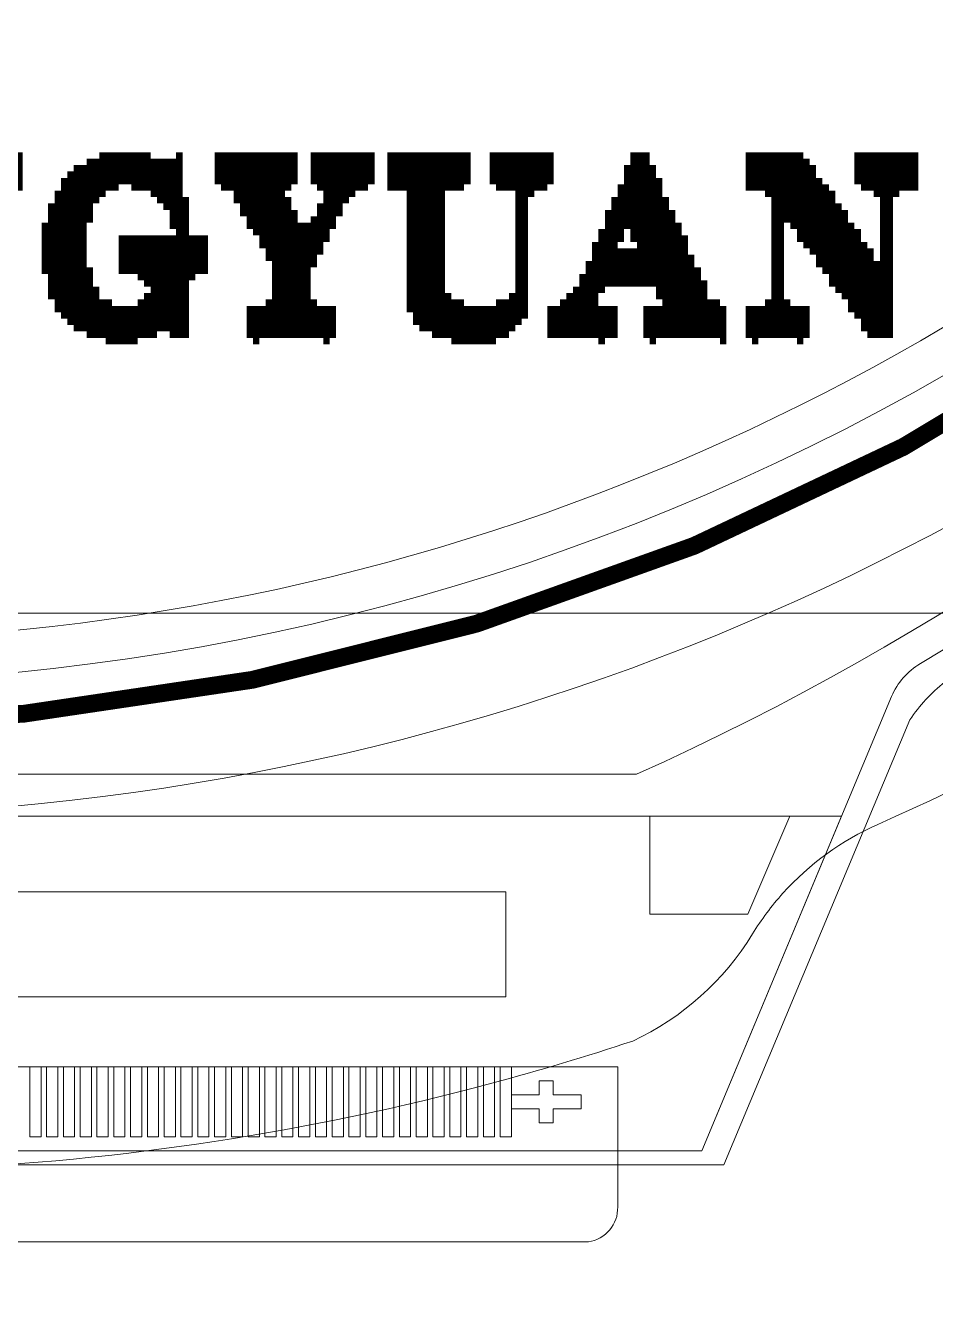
# Model space of a CAD drawing. Header units: millimetres. Extents: x 0 to 240, y 0 to 160.
# Drawn here: x 137.13 to 143.63, y 74.16 to 83.35 of the extents above; entities that cross this region are included whole.
import ezdxf

# ---------------------------------------------------------------- set-up
doc = ezdxf.new("R2010")
doc.units = ezdxf.units.MM
for name, color, linetype in [('BG_OUTLINE', 254, 'Continuous'), ('BG_SILKSCREEN_TOP', 7, 'Continuous'), ('PG_ASSEMBLY_BOTTOM', 12, 'Continuous'), ('PG_SILKSCREEN_BOTTOM', 2, 'Continuous')]:
    doc.layers.add(name, color=color, linetype=linetype)

msp = doc.modelspace()

# ---------------------------------------------------------------- linework, layer by layer
at = {"layer": 'BG_OUTLINE', "color": 5, "lineweight": 0}
msp.add_lwpolyline([(120.9592, 74.1575), (125.9592, 74.1575), (126.9592, 75.1575), (126.9592, 79.1575), (143.9592, 79.1575), (143.9592, 75.1575), (144.9592, 74.1575), (149.9593, 74.1575), (154.9592, 79.1575), (154.9592, 109.1575), (149.9593, 114.1575), (120.9592, 114.1575), (115.9592, 109.1575), (115.9592, 79.1575), (120.9592, 74.1575)], dxfattribs=at)
at = {"layer": 'BG_SILKSCREEN_TOP', "lineweight": 0}
for points in [[(152.2964, 95.1887, 0.127, 0.127, 1), (118.6365, 95.1887, 0.127, 0.127, 1), (152.2964, 95.1887, 0.127, 0.127, 0)], [(136.6959, 82.3363, 0.2286, 0.2286, 0), (137.1072, 82.3363, 0.2286, 0.2286, 0)], [(136.7415, 82.2906, 0.2286, 0.2286, 0), (137.1072, 82.2906, 0.2286, 0.2286, 0)], [(137.5644, 82.2906, 0.2286, 0.2286, 0), (137.793, 82.2906, 0.2286, 0.2286, 0)], [(137.6559, 82.3363, 0.2286, 0.2286, 0), (138.0216, 82.3363, 0.2286, 0.2286, 0)], [(137.8845, 82.2906, 0.2286, 0.2286, 0), (138.2502, 82.2906, 0.2286, 0.2286, 0)], [(138.2045, 82.3363, 0.2286, 0.2286, 0), (138.2502, 82.3363, 0.2286, 0.2286, 0)], [(138.4788, 82.3363, 0.2286, 0.2286, 0), (139.0732, 82.3363, 0.2286, 0.2286, 0)], [(138.5247, 82.2906, 0.2286, 0.2286, 0), (139.0275, 82.2906, 0.2286, 0.2286, 0)], [(139.1646, 82.3363, 0.2286, 0.2286, 0), (139.6218, 82.3363, 0.2286, 0.2286, 0)], [(139.2105, 82.2906, 0.2286, 0.2286, 0), (139.5761, 82.2906, 0.2286, 0.2286, 0)], [(139.7133, 82.3363, 0.2286, 0.2286, 0), (140.3076, 82.3363, 0.2286, 0.2286, 0)], [(139.7133, 82.2906, 0.2286, 0.2286, 0), (140.2619, 82.2906, 0.2286, 0.2286, 0)], [(140.4448, 82.3363, 0.2286, 0.2286, 0), (140.902, 82.3363, 0.2286, 0.2286, 0)], [(140.4905, 82.2906, 0.2286, 0.2286, 0), (140.8563, 82.2906, 0.2286, 0.2286, 0)], [(141.4506, 82.3363, 0.2286, 0.2286, 0), (141.5878, 82.3363, 0.2286, 0.2286, 0)], [(141.4506, 82.2906, 0.2286, 0.2286, 0), (141.5878, 82.2906, 0.2286, 0.2286, 0)], [(142.2736, 82.3363, 0.2286, 0.2286, 0), (142.6851, 82.3363, 0.2286, 0.2286, 0)], [(142.2736, 82.2906, 0.2286, 0.2286, 0), (142.7308, 82.2906, 0.2286, 0.2286, 0)], [(143.0508, 82.3363, 0.2286, 0.2286, 0), (143.508, 82.3363, 0.2286, 0.2286, 0)], [(143.0967, 82.2906, 0.2286, 0.2286, 0), (143.508, 82.2906, 0.2286, 0.2286, 0)], [(137.4273, 82.1991, 0.2286, 0.2286, 0), (137.6559, 82.1991, 0.2286, 0.2286, 0)], [(137.473, 82.2449, 0.2286, 0.2286, 0), (137.7016, 82.2449, 0.2286, 0.2286, 0)], [(138.0216, 82.2449, 0.2286, 0.2286, 0), (138.2502, 82.2449, 0.2286, 0.2286, 0)], [(138.0675, 82.1991, 0.2286, 0.2286, 0), (138.2502, 82.1991, 0.2286, 0.2286, 0)], [(138.616, 82.2449, 0.2286, 0.2286, 0), (138.936, 82.2449, 0.2286, 0.2286, 0)], [(138.616, 82.1991, 0.2286, 0.2286, 0), (138.936, 82.1991, 0.2286, 0.2286, 0)], [(139.3018, 82.2449, 0.2286, 0.2286, 0), (139.4847, 82.2449, 0.2286, 0.2286, 0)], [(139.3018, 82.1991, 0.2286, 0.2286, 0), (139.4391, 82.1991, 0.2286, 0.2286, 0)], [(139.8504, 82.2449, 0.2286, 0.2286, 0), (140.1249, 82.2449, 0.2286, 0.2286, 0)], [(139.8504, 82.1991, 0.2286, 0.2286, 0), (140.1249, 82.1991, 0.2286, 0.2286, 0)], [(140.6277, 82.2449, 0.2286, 0.2286, 0), (140.7648, 82.2449, 0.2286, 0.2286, 0)], [(140.6277, 82.1991, 0.2286, 0.2286, 0), (140.7191, 82.1991, 0.2286, 0.2286, 0)], [(141.4049, 82.2449, 0.2286, 0.2286, 0), (141.6335, 82.2449, 0.2286, 0.2286, 0)], [(141.4049, 82.1991, 0.2286, 0.2286, 0), (141.6335, 82.1991, 0.2286, 0.2286, 0)], [(142.4109, 82.2449, 0.2286, 0.2286, 0), (142.7765, 82.2449, 0.2286, 0.2286, 0)], [(142.4565, 82.1991, 0.2286, 0.2286, 0), (142.7765, 82.1991, 0.2286, 0.2286, 0)], [(143.188, 82.2449, 0.2286, 0.2286, 0), (143.3709, 82.2449, 0.2286, 0.2286, 0)], [(143.2337, 82.1991, 0.2286, 0.2286, 0), (143.3253, 82.1991, 0.2286, 0.2286, 0)], [(137.3817, 82.1534, 0.2286, 0.2286, 0), (137.6103, 82.1534, 0.2286, 0.2286, 0)], [(137.3817, 82.1077, 0.2286, 0.2286, 0), (137.6103, 82.1077, 0.2286, 0.2286, 0)], [(138.1131, 82.1534, 0.2286, 0.2286, 0), (138.2502, 82.1534, 0.2286, 0.2286, 0)], [(138.1588, 82.1077, 0.2286, 0.2286, 0), (138.2502, 82.1077, 0.2286, 0.2286, 0)], [(138.6617, 82.1534, 0.2286, 0.2286, 0), (138.936, 82.1534, 0.2286, 0.2286, 0)], [(138.6617, 82.1077, 0.2286, 0.2286, 0), (138.9819, 82.1077, 0.2286, 0.2286, 0)], [(139.3018, 82.1534, 0.2286, 0.2286, 0), (139.3932, 82.1534, 0.2286, 0.2286, 0)], [(139.3018, 82.1077, 0.2286, 0.2286, 0), (139.3932, 82.1077, 0.2286, 0.2286, 0)], [(139.8504, 82.1534, 0.2286, 0.2286, 0), (140.1249, 82.1534, 0.2286, 0.2286, 0)], [(139.8504, 82.1077, 0.2286, 0.2286, 0), (140.1249, 82.1077, 0.2286, 0.2286, 0)], [(140.6277, 82.1077, 0.2286, 0.2286, 0), (140.7191, 82.1077, 0.2286, 0.2286, 0)], [(140.6734, 82.1534, 0.2286, 0.2286, 0), (140.7191, 82.1534, 0.2286, 0.2286, 0)], [(141.3592, 82.1077, 0.2286, 0.2286, 0), (141.6792, 82.1077, 0.2286, 0.2286, 0)], [(141.4049, 82.1534, 0.2286, 0.2286, 0), (141.6792, 82.1534, 0.2286, 0.2286, 0)], [(142.4565, 82.1534, 0.2286, 0.2286, 0), (142.8222, 82.1534, 0.2286, 0.2286, 0)], [(142.4565, 82.1077, 0.2286, 0.2286, 0), (142.8681, 82.1077, 0.2286, 0.2286, 0)], [(143.2337, 82.1534, 0.2286, 0.2286, 0), (143.3253, 82.1534, 0.2286, 0.2286, 0)], [(143.2337, 82.1077, 0.2286, 0.2286, 0), (143.3253, 82.1077, 0.2286, 0.2286, 0)], [(137.3358, 82.062, 0.2286, 0.2286, 0), (137.6103, 82.062, 0.2286, 0.2286, 0)], [(137.3358, 82.0163, 0.2286, 0.2286, 0), (137.5644, 82.0163, 0.2286, 0.2286, 0)], [(138.1588, 82.062, 0.2286, 0.2286, 0), (138.2502, 82.062, 0.2286, 0.2286, 0)], [(138.1588, 82.0163, 0.2286, 0.2286, 0), (138.2961, 82.0163, 0.2286, 0.2286, 0)], [(138.7074, 82.062, 0.2286, 0.2286, 0), (138.9819, 82.062, 0.2286, 0.2286, 0)], [(138.7074, 82.0163, 0.2286, 0.2286, 0), (139.0275, 82.0163, 0.2286, 0.2286, 0)], [(139.2561, 82.062, 0.2286, 0.2286, 0), (139.3475, 82.062, 0.2286, 0.2286, 0)], [(139.2561, 82.0163, 0.2286, 0.2286, 0), (139.3475, 82.0163, 0.2286, 0.2286, 0)], [(139.8504, 82.062, 0.2286, 0.2286, 0), (140.1249, 82.062, 0.2286, 0.2286, 0)], [(139.8504, 82.0163, 0.2286, 0.2286, 0), (140.1249, 82.0163, 0.2286, 0.2286, 0)], [(140.6277, 82.062, 0.2286, 0.2286, 0), (140.7191, 82.062, 0.2286, 0.2286, 0)], [(140.6277, 82.0163, 0.2286, 0.2286, 0), (140.7191, 82.0163, 0.2286, 0.2286, 0)], [(141.3135, 82.0163, 0.2286, 0.2286, 0), (141.7251, 82.0163, 0.2286, 0.2286, 0)], [(141.3592, 82.062, 0.2286, 0.2286, 0), (141.6792, 82.062, 0.2286, 0.2286, 0)], [(142.4565, 82.062, 0.2286, 0.2286, 0), (142.9137, 82.062, 0.2286, 0.2286, 0)], [(142.4565, 82.0163, 0.2286, 0.2286, 0), (142.5022, 82.0163, 0.2286, 0.2286, 0)], [(142.5936, 82.0163, 0.2286, 0.2286, 0), (142.9137, 82.0163, 0.2286, 0.2286, 0)], [(143.2337, 82.062, 0.2286, 0.2286, 0), (143.3253, 82.062, 0.2286, 0.2286, 0)], [(143.2337, 82.0163, 0.2286, 0.2286, 0), (143.3253, 82.0163, 0.2286, 0.2286, 0)], [(137.2901, 81.9705, 0.2286, 0.2286, 0), (137.5644, 81.9705, 0.2286, 0.2286, 0)], [(137.2901, 81.9248, 0.2286, 0.2286, 0), (137.5644, 81.9248, 0.2286, 0.2286, 0)], [(138.2045, 81.9705, 0.2286, 0.2286, 0), (138.2961, 81.9705, 0.2286, 0.2286, 0)], [(138.7533, 81.9705, 0.2286, 0.2286, 0), (139.0275, 81.9705, 0.2286, 0.2286, 0)], [(138.7989, 81.9248, 0.2286, 0.2286, 0), (139.0732, 81.9248, 0.2286, 0.2286, 0)], [(139.2105, 81.9705, 0.2286, 0.2286, 0), (139.3018, 81.9705, 0.2286, 0.2286, 0)], [(139.2105, 81.9248, 0.2286, 0.2286, 0), (139.3018, 81.9248, 0.2286, 0.2286, 0)], [(139.8504, 81.9705, 0.2286, 0.2286, 0), (140.1249, 81.9705, 0.2286, 0.2286, 0)], [(139.8504, 81.9248, 0.2286, 0.2286, 0), (140.1249, 81.9248, 0.2286, 0.2286, 0)], [(140.6277, 81.9705, 0.2286, 0.2286, 0), (140.7191, 81.9705, 0.2286, 0.2286, 0)], [(140.6277, 81.9248, 0.2286, 0.2286, 0), (140.7191, 81.9248, 0.2286, 0.2286, 0)], [(141.2679, 81.9248, 0.2286, 0.2286, 0), (141.4049, 81.9248, 0.2286, 0.2286, 0)], [(141.3135, 81.9705, 0.2286, 0.2286, 0), (141.4049, 81.9705, 0.2286, 0.2286, 0)], [(141.4506, 81.9705, 0.2286, 0.2286, 0), (141.7251, 81.9705, 0.2286, 0.2286, 0)], [(141.4506, 81.9248, 0.2286, 0.2286, 0), (141.7707, 81.9248, 0.2286, 0.2286, 0)], [(142.4565, 81.9705, 0.2286, 0.2286, 0), (142.5479, 81.9705, 0.2286, 0.2286, 0)], [(142.4565, 81.9248, 0.2286, 0.2286, 0), (142.5479, 81.9248, 0.2286, 0.2286, 0)], [(142.6395, 81.9705, 0.2286, 0.2286, 0), (142.9594, 81.9705, 0.2286, 0.2286, 0)], [(142.6395, 81.9248, 0.2286, 0.2286, 0), (143.0051, 81.9248, 0.2286, 0.2286, 0)], [(143.2337, 81.9705, 0.2286, 0.2286, 0), (143.3253, 81.9705, 0.2286, 0.2286, 0)], [(143.2337, 81.9248, 0.2286, 0.2286, 0), (143.3253, 81.9248, 0.2286, 0.2286, 0)], [(137.2444, 81.8334, 0.2286, 0.2286, 0), (137.5644, 81.8334, 0.2286, 0.2286, 0)], [(137.2901, 81.8791, 0.2286, 0.2286, 0), (137.5644, 81.8791, 0.2286, 0.2286, 0)], [(138.7989, 81.8791, 0.2286, 0.2286, 0), (139.0732, 81.8791, 0.2286, 0.2286, 0)], [(138.8446, 81.8334, 0.2286, 0.2286, 0), (139.2561, 81.8334, 0.2286, 0.2286, 0)], [(139.1646, 81.8791, 0.2286, 0.2286, 0), (139.2561, 81.8791, 0.2286, 0.2286, 0)], [(139.8504, 81.8791, 0.2286, 0.2286, 0), (140.1249, 81.8791, 0.2286, 0.2286, 0)], [(139.8504, 81.8334, 0.2286, 0.2286, 0), (140.1249, 81.8334, 0.2286, 0.2286, 0)], [(140.6277, 81.8791, 0.2286, 0.2286, 0), (140.7191, 81.8791, 0.2286, 0.2286, 0)], [(140.6277, 81.8334, 0.2286, 0.2286, 0), (140.7191, 81.8334, 0.2286, 0.2286, 0)], [(141.2679, 81.8791, 0.2286, 0.2286, 0), (141.3592, 81.8791, 0.2286, 0.2286, 0)], [(141.2679, 81.8334, 0.2286, 0.2286, 0), (141.3592, 81.8334, 0.2286, 0.2286, 0)], [(141.4965, 81.8791, 0.2286, 0.2286, 0), (141.7707, 81.8791, 0.2286, 0.2286, 0)], [(141.4965, 81.8334, 0.2286, 0.2286, 0), (141.8164, 81.8334, 0.2286, 0.2286, 0)], [(142.4565, 81.8791, 0.2286, 0.2286, 0), (142.5479, 81.8791, 0.2286, 0.2286, 0)], [(142.4565, 81.8334, 0.2286, 0.2286, 0), (142.5479, 81.8334, 0.2286, 0.2286, 0)], [(142.6851, 81.8791, 0.2286, 0.2286, 0), (143.0051, 81.8791, 0.2286, 0.2286, 0)], [(142.7308, 81.8334, 0.2286, 0.2286, 0), (143.0508, 81.8334, 0.2286, 0.2286, 0)], [(143.2337, 81.8791, 0.2286, 0.2286, 0), (143.3253, 81.8791, 0.2286, 0.2286, 0)], [(143.2337, 81.8334, 0.2286, 0.2286, 0), (143.3253, 81.8334, 0.2286, 0.2286, 0)], [(137.2444, 81.7877, 0.2286, 0.2286, 0), (137.5644, 81.7877, 0.2286, 0.2286, 0)], [(137.2444, 81.7419, 0.2286, 0.2286, 0), (137.5644, 81.7419, 0.2286, 0.2286, 0)], [(137.793, 81.7419, 0.2286, 0.2286, 0), (138.4331, 81.7419, 0.2286, 0.2286, 0)], [(138.8446, 81.7877, 0.2286, 0.2286, 0), (139.2105, 81.7877, 0.2286, 0.2286, 0)], [(138.8903, 81.7419, 0.2286, 0.2286, 0), (139.2105, 81.7419, 0.2286, 0.2286, 0)], [(139.8504, 81.7877, 0.2286, 0.2286, 0), (140.1249, 81.7877, 0.2286, 0.2286, 0)], [(139.8504, 81.7419, 0.2286, 0.2286, 0), (140.1249, 81.7419, 0.2286, 0.2286, 0)], [(140.6277, 81.7877, 0.2286, 0.2286, 0), (140.7191, 81.7877, 0.2286, 0.2286, 0)], [(140.6277, 81.7419, 0.2286, 0.2286, 0), (140.7191, 81.7419, 0.2286, 0.2286, 0)], [(141.222, 81.7877, 0.2286, 0.2286, 0), (141.3135, 81.7877, 0.2286, 0.2286, 0)], [(141.222, 81.7419, 0.2286, 0.2286, 0), (141.3135, 81.7419, 0.2286, 0.2286, 0)], [(141.5421, 81.7877, 0.2286, 0.2286, 0), (141.8164, 81.7877, 0.2286, 0.2286, 0)], [(141.5421, 81.7419, 0.2286, 0.2286, 0), (141.8621, 81.7419, 0.2286, 0.2286, 0)], [(142.4565, 81.7877, 0.2286, 0.2286, 0), (142.5479, 81.7877, 0.2286, 0.2286, 0)], [(142.4565, 81.7419, 0.2286, 0.2286, 0), (142.5479, 81.7419, 0.2286, 0.2286, 0)], [(142.7765, 81.7877, 0.2286, 0.2286, 0), (143.0967, 81.7877, 0.2286, 0.2286, 0)], [(142.7765, 81.7419, 0.2286, 0.2286, 0), (143.0967, 81.7419, 0.2286, 0.2286, 0)], [(143.2337, 81.7877, 0.2286, 0.2286, 0), (143.3253, 81.7877, 0.2286, 0.2286, 0)], [(143.2337, 81.7419, 0.2286, 0.2286, 0), (143.3253, 81.7419, 0.2286, 0.2286, 0)], [(137.2444, 81.6962, 0.2286, 0.2286, 0), (137.5644, 81.6962, 0.2286, 0.2286, 0)], [(137.2901, 81.6505, 0.2286, 0.2286, 0), (137.5644, 81.6505, 0.2286, 0.2286, 0)], [(137.793, 81.6962, 0.2286, 0.2286, 0), (138.4331, 81.6962, 0.2286, 0.2286, 0)], [(137.9302, 81.6505, 0.2286, 0.2286, 0), (138.3417, 81.6505, 0.2286, 0.2286, 0)], [(138.8903, 81.6962, 0.2286, 0.2286, 0), (139.1646, 81.6962, 0.2286, 0.2286, 0)], [(138.8903, 81.6505, 0.2286, 0.2286, 0), (139.1646, 81.6505, 0.2286, 0.2286, 0)], [(139.8504, 81.6962, 0.2286, 0.2286, 0), (140.1249, 81.6962, 0.2286, 0.2286, 0)], [(139.8504, 81.6505, 0.2286, 0.2286, 0), (140.1249, 81.6505, 0.2286, 0.2286, 0)], [(140.6277, 81.6962, 0.2286, 0.2286, 0), (140.7191, 81.6962, 0.2286, 0.2286, 0)], [(140.6277, 81.6505, 0.2286, 0.2286, 0), (140.7191, 81.6505, 0.2286, 0.2286, 0)], [(141.1763, 81.6962, 0.2286, 0.2286, 0), (141.3135, 81.6962, 0.2286, 0.2286, 0)], [(141.1763, 81.6505, 0.2286, 0.2286, 0), (141.8621, 81.6505, 0.2286, 0.2286, 0)], [(141.5878, 81.6962, 0.2286, 0.2286, 0), (141.8621, 81.6962, 0.2286, 0.2286, 0)], [(142.4565, 81.6962, 0.2286, 0.2286, 0), (142.5479, 81.6962, 0.2286, 0.2286, 0)], [(142.4565, 81.6505, 0.2286, 0.2286, 0), (142.5479, 81.6505, 0.2286, 0.2286, 0)], [(142.8222, 81.6962, 0.2286, 0.2286, 0), (143.1423, 81.6962, 0.2286, 0.2286, 0)], [(142.8681, 81.6505, 0.2286, 0.2286, 0), (143.188, 81.6505, 0.2286, 0.2286, 0)], [(143.2337, 81.6962, 0.2286, 0.2286, 0), (143.3253, 81.6962, 0.2286, 0.2286, 0)], [(143.2794, 81.6505, 0.2286, 0.2286, 0), (143.3253, 81.6505, 0.2286, 0.2286, 0)], [(137.2901, 81.6048, 0.2286, 0.2286, 0), (137.5644, 81.6048, 0.2286, 0.2286, 0)], [(137.2901, 81.5591, 0.2286, 0.2286, 0), (137.5644, 81.5591, 0.2286, 0.2286, 0)], [(137.9759, 81.6048, 0.2286, 0.2286, 0), (138.2961, 81.6048, 0.2286, 0.2286, 0)], [(138.0216, 81.5591, 0.2286, 0.2286, 0), (138.2961, 81.5591, 0.2286, 0.2286, 0)], [(138.8903, 81.6048, 0.2286, 0.2286, 0), (139.1646, 81.6048, 0.2286, 0.2286, 0)], [(138.8903, 81.5591, 0.2286, 0.2286, 0), (139.1646, 81.5591, 0.2286, 0.2286, 0)], [(139.8504, 81.6048, 0.2286, 0.2286, 0), (140.1249, 81.6048, 0.2286, 0.2286, 0)], [(139.8504, 81.5591, 0.2286, 0.2286, 0), (140.1249, 81.5591, 0.2286, 0.2286, 0)], [(140.6277, 81.6048, 0.2286, 0.2286, 0), (140.7191, 81.6048, 0.2286, 0.2286, 0)], [(140.6277, 81.5591, 0.2286, 0.2286, 0), (140.7191, 81.5591, 0.2286, 0.2286, 0)], [(141.1306, 81.5591, 0.2286, 0.2286, 0), (141.2679, 81.5591, 0.2286, 0.2286, 0)], [(141.1763, 81.6048, 0.2286, 0.2286, 0), (141.9078, 81.6048, 0.2286, 0.2286, 0)], [(141.6335, 81.5591, 0.2286, 0.2286, 0), (141.9078, 81.5591, 0.2286, 0.2286, 0)], [(142.4565, 81.6048, 0.2286, 0.2286, 0), (142.5479, 81.6048, 0.2286, 0.2286, 0)], [(142.4565, 81.5591, 0.2286, 0.2286, 0), (142.5479, 81.5591, 0.2286, 0.2286, 0)], [(142.8681, 81.6048, 0.2286, 0.2286, 0), (143.188, 81.6048, 0.2286, 0.2286, 0)], [(142.9137, 81.5591, 0.2286, 0.2286, 0), (143.3253, 81.5591, 0.2286, 0.2286, 0)], [(143.2337, 81.6048, 0.2286, 0.2286, 0), (143.3253, 81.6048, 0.2286, 0.2286, 0)], [(137.2901, 81.5133, 0.2286, 0.2286, 0), (137.6103, 81.5133, 0.2286, 0.2286, 0)], [(137.3358, 81.4676, 0.2286, 0.2286, 0), (137.6103, 81.4676, 0.2286, 0.2286, 0)], [(138.0216, 81.5133, 0.2286, 0.2286, 0), (138.2961, 81.5133, 0.2286, 0.2286, 0)], [(138.0216, 81.4676, 0.2286, 0.2286, 0), (138.2961, 81.4676, 0.2286, 0.2286, 0)], [(138.8903, 81.5133, 0.2286, 0.2286, 0), (139.1646, 81.5133, 0.2286, 0.2286, 0)], [(138.8903, 81.4676, 0.2286, 0.2286, 0), (139.1646, 81.4676, 0.2286, 0.2286, 0)], [(139.8504, 81.5133, 0.2286, 0.2286, 0), (140.1249, 81.5133, 0.2286, 0.2286, 0)], [(139.8504, 81.4676, 0.2286, 0.2286, 0), (140.1249, 81.4676, 0.2286, 0.2286, 0)], [(140.6277, 81.5133, 0.2286, 0.2286, 0), (140.7191, 81.5133, 0.2286, 0.2286, 0)], [(140.6277, 81.4676, 0.2286, 0.2286, 0), (140.7191, 81.4676, 0.2286, 0.2286, 0)], [(141.0849, 81.4676, 0.2286, 0.2286, 0), (141.222, 81.4676, 0.2286, 0.2286, 0)], [(141.1306, 81.5133, 0.2286, 0.2286, 0), (141.222, 81.5133, 0.2286, 0.2286, 0)], [(141.6335, 81.5133, 0.2286, 0.2286, 0), (141.9537, 81.5133, 0.2286, 0.2286, 0)], [(141.6792, 81.4676, 0.2286, 0.2286, 0), (141.9537, 81.4676, 0.2286, 0.2286, 0)], [(142.4565, 81.5133, 0.2286, 0.2286, 0), (142.5479, 81.5133, 0.2286, 0.2286, 0)], [(142.4565, 81.4676, 0.2286, 0.2286, 0), (142.5479, 81.4676, 0.2286, 0.2286, 0)], [(142.9594, 81.5133, 0.2286, 0.2286, 0), (143.3253, 81.5133, 0.2286, 0.2286, 0)], [(143.0051, 81.4676, 0.2286, 0.2286, 0), (143.3253, 81.4676, 0.2286, 0.2286, 0)], [(137.3358, 81.4219, 0.2286, 0.2286, 0), (137.6103, 81.4219, 0.2286, 0.2286, 0)], [(137.3817, 81.3762, 0.2286, 0.2286, 0), (137.6559, 81.3762, 0.2286, 0.2286, 0)], [(138.0216, 81.4219, 0.2286, 0.2286, 0), (138.2961, 81.4219, 0.2286, 0.2286, 0)], [(138.0216, 81.3762, 0.2286, 0.2286, 0), (138.2961, 81.3762, 0.2286, 0.2286, 0)], [(138.8903, 81.4219, 0.2286, 0.2286, 0), (139.1646, 81.4219, 0.2286, 0.2286, 0)], [(138.8903, 81.3762, 0.2286, 0.2286, 0), (139.1646, 81.3762, 0.2286, 0.2286, 0)], [(139.8504, 81.4219, 0.2286, 0.2286, 0), (140.1249, 81.4219, 0.2286, 0.2286, 0)], [(139.8963, 81.3762, 0.2286, 0.2286, 0), (140.1249, 81.3762, 0.2286, 0.2286, 0)], [(140.6277, 81.4219, 0.2286, 0.2286, 0), (140.7191, 81.4219, 0.2286, 0.2286, 0)], [(140.6277, 81.3762, 0.2286, 0.2286, 0), (140.7191, 81.3762, 0.2286, 0.2286, 0)], [(141.0393, 81.3762, 0.2286, 0.2286, 0), (141.1763, 81.3762, 0.2286, 0.2286, 0)], [(141.0849, 81.4219, 0.2286, 0.2286, 0), (141.1763, 81.4219, 0.2286, 0.2286, 0)], [(141.6792, 81.4219, 0.2286, 0.2286, 0), (141.9993, 81.4219, 0.2286, 0.2286, 0)], [(141.7251, 81.3762, 0.2286, 0.2286, 0), (141.9993, 81.3762, 0.2286, 0.2286, 0)], [(142.4565, 81.4219, 0.2286, 0.2286, 0), (142.5479, 81.4219, 0.2286, 0.2286, 0)], [(142.4565, 81.3762, 0.2286, 0.2286, 0), (142.5479, 81.3762, 0.2286, 0.2286, 0)], [(143.0051, 81.4219, 0.2286, 0.2286, 0), (143.3253, 81.4219, 0.2286, 0.2286, 0)], [(143.0508, 81.3762, 0.2286, 0.2286, 0), (143.3253, 81.3762, 0.2286, 0.2286, 0)], [(137.4273, 81.3305, 0.2286, 0.2286, 0), (137.6559, 81.3305, 0.2286, 0.2286, 0)], [(137.473, 81.2847, 0.2286, 0.2286, 0), (137.7473, 81.2847, 0.2286, 0.2286, 0)], [(137.9302, 81.2847, 0.2286, 0.2286, 0), (138.2961, 81.2847, 0.2286, 0.2286, 0)], [(137.9759, 81.3305, 0.2286, 0.2286, 0), (138.2961, 81.3305, 0.2286, 0.2286, 0)], [(138.8446, 81.2847, 0.2286, 0.2286, 0), (139.2105, 81.2847, 0.2286, 0.2286, 0)], [(138.8903, 81.3305, 0.2286, 0.2286, 0), (139.1646, 81.3305, 0.2286, 0.2286, 0)], [(139.8963, 81.3305, 0.2286, 0.2286, 0), (140.1705, 81.3305, 0.2286, 0.2286, 0)], [(139.9419, 81.2847, 0.2286, 0.2286, 0), (140.2619, 81.2847, 0.2286, 0.2286, 0)], [(140.4905, 81.2847, 0.2286, 0.2286, 0), (140.6277, 81.2847, 0.2286, 0.2286, 0)], [(140.5821, 81.3305, 0.2286, 0.2286, 0), (140.6734, 81.3305, 0.2286, 0.2286, 0)], [(140.9477, 81.2847, 0.2286, 0.2286, 0), (141.1763, 81.2847, 0.2286, 0.2286, 0)], [(140.9934, 81.3305, 0.2286, 0.2286, 0), (141.1763, 81.3305, 0.2286, 0.2286, 0)], [(141.6792, 81.2847, 0.2286, 0.2286, 0), (142.0907, 81.2847, 0.2286, 0.2286, 0)], [(141.7251, 81.3305, 0.2286, 0.2286, 0), (141.9993, 81.3305, 0.2286, 0.2286, 0)], [(142.4109, 81.2847, 0.2286, 0.2286, 0), (142.5936, 81.2847, 0.2286, 0.2286, 0)], [(142.4565, 81.3305, 0.2286, 0.2286, 0), (142.5479, 81.3305, 0.2286, 0.2286, 0)], [(143.0967, 81.3305, 0.2286, 0.2286, 0), (143.3253, 81.3305, 0.2286, 0.2286, 0)], [(143.0967, 81.2847, 0.2286, 0.2286, 0), (143.3253, 81.2847, 0.2286, 0.2286, 0)], [(137.5644, 81.239, 0.2286, 0.2286, 0), (138.0675, 81.239, 0.2286, 0.2286, 0)], [(137.7016, 81.1933, 0.2286, 0.2286, 0), (137.9302, 81.1933, 0.2286, 0.2286, 0)], [(138.1588, 81.239, 0.2286, 0.2286, 0), (138.2961, 81.239, 0.2286, 0.2286, 0)], [(138.7074, 81.239, 0.2286, 0.2286, 0), (139.3475, 81.239, 0.2286, 0.2286, 0)], [(138.7533, 81.1933, 0.2286, 0.2286, 0), (138.7989, 81.1933, 0.2286, 0.2286, 0)], [(139.2561, 81.1933, 0.2286, 0.2286, 0), (139.3018, 81.1933, 0.2286, 0.2286, 0)], [(140.0333, 81.239, 0.2286, 0.2286, 0), (140.5821, 81.239, 0.2286, 0.2286, 0)], [(140.1705, 81.1933, 0.2286, 0.2286, 0), (140.4905, 81.1933, 0.2286, 0.2286, 0)], [(140.8563, 81.239, 0.2286, 0.2286, 0), (141.3592, 81.239, 0.2286, 0.2286, 0)], [(141.222, 81.1933, 0.2286, 0.2286, 0), (141.2679, 81.1933, 0.2286, 0.2286, 0)], [(141.5421, 81.239, 0.2286, 0.2286, 0), (142.1364, 81.239, 0.2286, 0.2286, 0)], [(141.5878, 81.1933, 0.2286, 0.2286, 0), (141.6335, 81.1933, 0.2286, 0.2286, 0)], [(142.0907, 81.1933, 0.2286, 0.2286, 0), (142.1364, 81.1933, 0.2286, 0.2286, 0)], [(142.2736, 81.239, 0.2286, 0.2286, 0), (142.7308, 81.239, 0.2286, 0.2286, 0)], [(142.3193, 81.1933, 0.2286, 0.2286, 0), (142.365, 81.1933, 0.2286, 0.2286, 0)], [(142.6395, 81.1933, 0.2286, 0.2286, 0), (142.6851, 81.1933, 0.2286, 0.2286, 0)], [(143.1423, 81.239, 0.2286, 0.2286, 0), (143.3253, 81.239, 0.2286, 0.2286, 0)]]:
    msp.add_lwpolyline(points, format="xyseb", dxfattribs=at)
at = {"layer": 'PG_ASSEMBLY_BOTTOM', "lineweight": 0}
msp.add_lwpolyline([(151.6592, 95.1575, 1), (119.2593, 95.1576, 1)], format="xyb", close=True, dxfattribs=at)
at = {"layer": 'PG_SILKSCREEN_BOTTOM', "lineweight": 0}
for points in [[(152.9092, 95.1575, 1), (118.0093, 95.1576, 1), (152.9092, 95.1575)], [(151.9592, 95.1575, 1), (118.9593, 95.1576, 1), (151.9592, 95.1575)], [(151.6592, 95.1575, 1), (119.2593, 95.1576, 1), (151.6592, 95.1575)], [(141.4943, 78.0076, 0.185592), (151.1722, 87.7543)], [(143.5215, 78.7981, 0.156636), (151.3828, 87.6609)], [(143.2169, 77.6492, 0.057564), (147.0041, 79.8789)], [(143.5215, 78.7981, 0.160359), (143.3158, 78.5627)], [(143.695, 78.6652, 0.077133), (143.4464, 78.3966)], [(143.2169, 77.6492, 0.105795), (142.5396, 77.1575)], [(142.5396, 77.1575, 0.045474), (142.3224, 76.8666)], [(141.4665, 76.1016, 0.146578), (142.3224, 76.8666)], [(140.4592, 75.8005, 0.014286), (141.4664, 76.1016)], [(136.4593, 75.1889, 0.055147), (140.4592, 75.8005)], [(141.1495, 74.6675, 0.380491), (141.3593, 74.9175)]]:
    msp.add_lwpolyline(points, format="xyb", dxfattribs=at)
for points in [[(143.3158, 78.5627), (141.9592, 75.3175)], [(143.4463, 78.3966), (142.1174, 75.2175)], [(143.4463, 78.3966), (142.1174, 75.2175)], [(141.4943, 78.0076), (129.4231, 78.0076)], [(142.9584, 77.7075), (127.9602, 77.7075)], [(141.5884, 77.0075), (141.5884, 77.7075)], [(142.9584, 77.7075), (141.9592, 75.3175)], [(142.5884, 77.7075), (142.2884, 77.0075)], [(140.5592, 77.1675), (130.3592, 77.1675)], [(140.5592, 77.1675), (140.5592, 76.4175)], [(141.5884, 77.0075), (142.2884, 77.0075)], [(140.5592, 76.4175), (130.3592, 76.4175)], [(141.3592, 75.9175), (129.5592, 75.9175)], [(137.1593, 75.9175), (137.1593, 75.4175)], [(137.2392, 75.9175), (137.1593, 75.9175)], [(137.2392, 75.9175), (137.2392, 75.4175)], [(137.2792, 75.9175), (137.2792, 75.4175)], [(137.3593, 75.9175), (137.2792, 75.9175)], [(137.3593, 75.9175), (137.3593, 75.4175)], [(137.3992, 75.9175), (137.3992, 75.4175)], [(137.4792, 75.9175), (137.3992, 75.9175)], [(137.4792, 75.9175), (137.4792, 75.4175)], [(137.5192, 75.9175), (137.5192, 75.4175)], [(137.5993, 75.9175), (137.5192, 75.9175)], [(137.5993, 75.9175), (137.5993, 75.4175)], [(137.6392, 75.9175), (137.6392, 75.4175)], [(137.7192, 75.9175), (137.6392, 75.9175)], [(137.7192, 75.9175), (137.7192, 75.4175)], [(137.7593, 75.9175), (137.7593, 75.4175)], [(137.8392, 75.9175), (137.7593, 75.9175)], [(137.8392, 75.9175), (137.8392, 75.4175)], [(137.8792, 75.9175), (137.8792, 75.4175)], [(137.9593, 75.9175), (137.8792, 75.9175)], [(137.9593, 75.9175), (137.9593, 75.4175)], [(137.9993, 75.9175), (137.9993, 75.4175)], [(138.0792, 75.9175), (137.9993, 75.9175)], [(138.0792, 75.9175), (138.0792, 75.4175)], [(138.1192, 75.9175), (138.1192, 75.4175)], [(138.1993, 75.9175), (138.1192, 75.9175)], [(138.1993, 75.9175), (138.1993, 75.4175)], [(138.2392, 75.9175), (138.2392, 75.4175)], [(138.3192, 75.9175), (138.2392, 75.9175)], [(138.3192, 75.9175), (138.3192, 75.4175)], [(138.3593, 75.9175), (138.3593, 75.4175)], [(138.4392, 75.9175), (138.3593, 75.9175)], [(138.4392, 75.9175), (138.4392, 75.4175)], [(138.4792, 75.9175), (138.4792, 75.4175)], [(138.5593, 75.9175), (138.4792, 75.9175)], [(138.5593, 75.9175), (138.5593, 75.4175)], [(138.5993, 75.9175), (138.5993, 75.4175)], [(138.6792, 75.9175), (138.5993, 75.9175)], [(138.6792, 75.9175), (138.6792, 75.4175)], [(138.7192, 75.9175), (138.7192, 75.4175)], [(138.7993, 75.9175), (138.7192, 75.9175)], [(138.7993, 75.9175), (138.7993, 75.4175)], [(138.8392, 75.9175), (138.8392, 75.4175)], [(138.9192, 75.9175), (138.8392, 75.9175)], [(138.9192, 75.9175), (138.9192, 75.4175)], [(138.9592, 75.9175), (138.9592, 75.4175)], [(139.0392, 75.9175), (138.9592, 75.9175)], [(139.0392, 75.9175), (139.0392, 75.4175)], [(139.0792, 75.9175), (139.0792, 75.4175)], [(139.1592, 75.9175), (139.0792, 75.9175)], [(139.1592, 75.9175), (139.1592, 75.4175)], [(139.1993, 75.9175), (139.1993, 75.4175)], [(139.2792, 75.9175), (139.1993, 75.9175)], [(139.2792, 75.9175), (139.2792, 75.4175)], [(139.3192, 75.9175), (139.3192, 75.4175)], [(139.3993, 75.9175), (139.3192, 75.9175)], [(139.3993, 75.9175), (139.3993, 75.4175)], [(139.4392, 75.9175), (139.4392, 75.4175)], [(139.5192, 75.9175), (139.4392, 75.9175)], [(139.5192, 75.9175), (139.5192, 75.4175)], [(139.5592, 75.9175), (139.5592, 75.4175)], [(139.6392, 75.9175), (139.5592, 75.9175)], [(139.6392, 75.9175), (139.6392, 75.4175)], [(139.6792, 75.9175), (139.6792, 75.4175)], [(139.7592, 75.9175), (139.6792, 75.9175)], [(139.7592, 75.9175), (139.7592, 75.4175)], [(139.7993, 75.9175), (139.7993, 75.4175)], [(139.8792, 75.9175), (139.7993, 75.9175)], [(139.8792, 75.9175), (139.8792, 75.4175)], [(139.9192, 75.9175), (139.9192, 75.4175)], [(139.9993, 75.9175), (139.9192, 75.9175)], [(139.9993, 75.9175), (139.9993, 75.4175)], [(140.0392, 75.9175), (140.0392, 75.4175)], [(140.1192, 75.9175), (140.0392, 75.9175)], [(140.1192, 75.9175), (140.1192, 75.4175)], [(140.1592, 75.9175), (140.1592, 75.4175)], [(140.2393, 75.9175), (140.1592, 75.9175)], [(140.2393, 75.9175), (140.2393, 75.4175)], [(140.2792, 75.9175), (140.2792, 75.4175)], [(140.3592, 75.9175), (140.2792, 75.9175)], [(140.3592, 75.9175), (140.3592, 75.4175)], [(140.3993, 75.9175), (140.3993, 75.4175)], [(140.4792, 75.9175), (140.3993, 75.9175)], [(140.4792, 75.9175), (140.4792, 75.4175)], [(140.5192, 75.9175), (140.5192, 75.4175)], [(140.5993, 75.9175), (140.5192, 75.9175)], [(140.5993, 75.9175), (140.5993, 75.4175)], [(141.3592, 74.9175), (141.3592, 75.9175)], [(140.7993, 75.8175), (140.7993, 75.7175)], [(140.8993, 75.8175), (140.7993, 75.8175)], [(140.8993, 75.8175), (140.8993, 75.7175)], [(137.2392, 75.7175), (137.2392, 75.6175)], [(137.3593, 75.7175), (137.3593, 75.6175)], [(137.4792, 75.7175), (137.4792, 75.6175)], [(137.5993, 75.7175), (137.5993, 75.6175)], [(137.7192, 75.7175), (137.7192, 75.6175)], [(137.8392, 75.7175), (137.8392, 75.6175)], [(137.9593, 75.7175), (137.9593, 75.6175)], [(138.0792, 75.7175), (138.0792, 75.6175)], [(138.1993, 75.7175), (138.1993, 75.6175)], [(138.3192, 75.7175), (138.3192, 75.6175)], [(138.4392, 75.7175), (138.4392, 75.6175)], [(138.5593, 75.7175), (138.5593, 75.6175)], [(138.6792, 75.7175), (138.6792, 75.6175)], [(138.7993, 75.7175), (138.7993, 75.6175)], [(138.9192, 75.7175), (138.9192, 75.6175)], [(139.0392, 75.7175), (139.0392, 75.6175)], [(139.1592, 75.7175), (139.1592, 75.6175)], [(139.2792, 75.7175), (139.2792, 75.6175)], [(139.3993, 75.7175), (139.3993, 75.6175)], [(139.5192, 75.7175), (139.5192, 75.6175)], [(139.6392, 75.7175), (139.6392, 75.6175)], [(139.7592, 75.7175), (139.7592, 75.6175)], [(139.8792, 75.7175), (139.8792, 75.6175)], [(139.9993, 75.7175), (139.9993, 75.6175)], [(140.1192, 75.7175), (140.1192, 75.6175)], [(140.2393, 75.7175), (140.2393, 75.6175)], [(140.3592, 75.7175), (140.3592, 75.6175)], [(140.4792, 75.7175), (140.4792, 75.6175)], [(140.7993, 75.7175), (140.5993, 75.7175)], [(140.5993, 75.7175), (140.5993, 75.6175)], [(141.0993, 75.7175), (140.8993, 75.7175)], [(141.0993, 75.7175), (141.0993, 75.6175)], [(140.7993, 75.6175), (140.5993, 75.6175)], [(140.7993, 75.6175), (140.7993, 75.5175)], [(140.8993, 75.6175), (140.8993, 75.5175)], [(141.0993, 75.6175), (140.8993, 75.6175)], [(140.8993, 75.5175), (140.7993, 75.5175)], [(137.2392, 75.4175), (137.1593, 75.4175)], [(137.3593, 75.4175), (137.2792, 75.4175)], [(137.4792, 75.4175), (137.3992, 75.4175)], [(137.5993, 75.4175), (137.5192, 75.4175)], [(137.7192, 75.4175), (137.6392, 75.4175)], [(137.8392, 75.4175), (137.7593, 75.4175)], [(137.9593, 75.4175), (137.8792, 75.4175)], [(138.0792, 75.4175), (137.9993, 75.4175)], [(138.1993, 75.4175), (138.1192, 75.4175)], [(138.3192, 75.4175), (138.2392, 75.4175)], [(138.4392, 75.4175), (138.3593, 75.4175)], [(138.5593, 75.4175), (138.4792, 75.4175)], [(138.6792, 75.4175), (138.5993, 75.4175)], [(138.7993, 75.4175), (138.7192, 75.4175)], [(138.9192, 75.4175), (138.8392, 75.4175)], [(139.0392, 75.4175), (138.9592, 75.4175)], [(139.1592, 75.4175), (139.0792, 75.4175)], [(139.2792, 75.4175), (139.1993, 75.4175)], [(139.3993, 75.4175), (139.3192, 75.4175)], [(139.5192, 75.4175), (139.4392, 75.4175)], [(139.6392, 75.4175), (139.5592, 75.4175)], [(139.7592, 75.4175), (139.6792, 75.4175)], [(139.8792, 75.4175), (139.7993, 75.4175)], [(139.9993, 75.4175), (139.9192, 75.4175)], [(140.1192, 75.4175), (140.0392, 75.4175)], [(140.2393, 75.4175), (140.1592, 75.4175)], [(140.3592, 75.4175), (140.2792, 75.4175)], [(140.4792, 75.4175), (140.3993, 75.4175)], [(140.5993, 75.4175), (140.5192, 75.4175)], [(141.9592, 75.3175), (128.9592, 75.3175)], [(142.1174, 75.2175), (128.8011, 75.2175)], [(131.7671, 74.6675), (140.1562, 74.6675)], [(141.1495, 74.6675), (140.1561, 74.6675)], [(141.1495, 74.6675), (140.1561, 74.6675)]]:
    msp.add_lwpolyline(points, dxfattribs=at)

doc.saveas('drawing.dxf')
